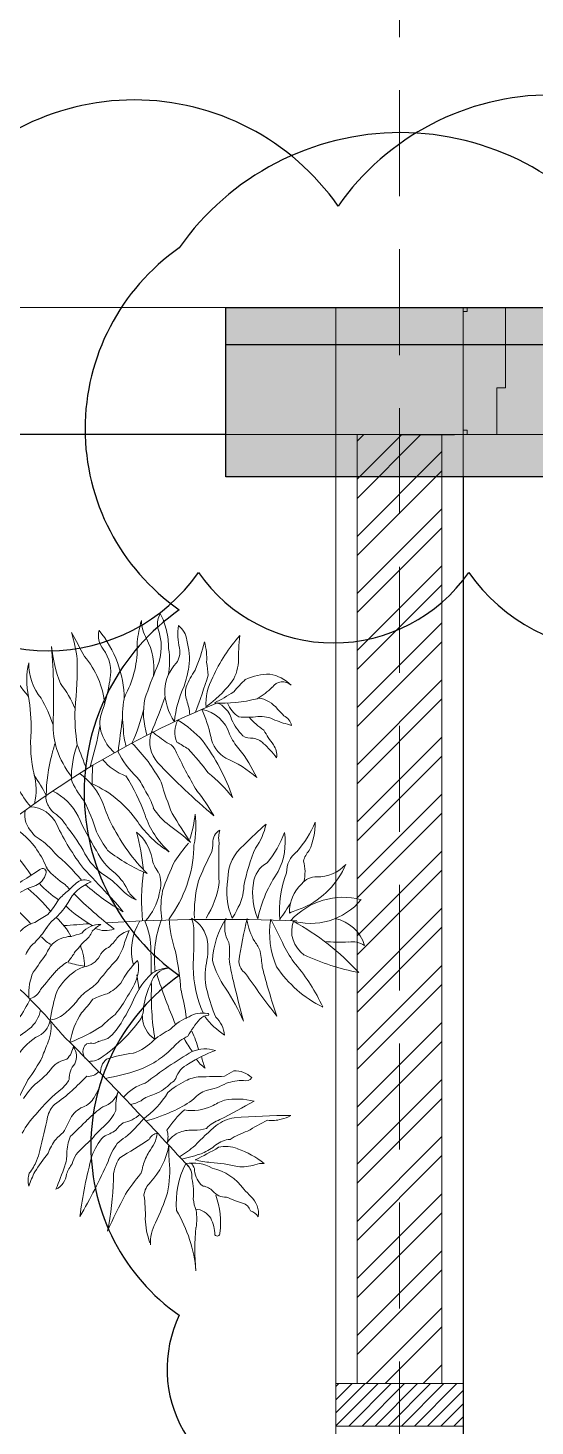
# Model space of a CAD drawing. Header units: millimetres. Extents: x -9564 to 494436, y -140371 to 4257.
# Drawn here: x 102018 to 102616, y -1272 to 378 of the extents above; entities that cross this region are included whole.
import ezdxf

# ---------------------------------------------------------------- set-up
doc = ezdxf.new("R2010")
doc.units = ezdxf.units.MM
doc.header["$MEASUREMENT"] = 0
doc.linetypes.add('HIDDEN2', pattern=[0.1875, 0.125, -0.0625])
doc.linetypes.add('SLD-Solid', pattern=[0])
for name, color, linetype, lineweight in [('28-Arsiran', 252, 'Continuous', 5), ('8', 8, 'Continuous', 5), ('AS', 8, 'HIDDEN2', 5), ('DINDING', 1, 'Continuous', 20), ('DOOR OPENING', 4, 'SLD-Solid', 5), ('HATCH', 8, 'Continuous', 13), ('KOL', 5, 'Continuous', 18)]:
    doc.layers.add(name, color=color, linetype=linetype, lineweight=lineweight)
doc.layers.add('WALL', color=90, linetype='Continuous')

# ---------------------------------------------------------------- blocks, each defined once
blk = doc.blocks.new('as2')
at = {"layer": 'AS'}
for p, q in [((250.8148, 142.1088), (250.8148, 163.539)), ((242.9446, 162.9775), (256.2148, 162.9775)), ((245.8048, 162.9775), (256.2148, 162.9775))]:
    blk.add_line(p, q, dxfattribs=at)
blk = doc.blocks.new('KOLOM PRAKTIS')
at = {"layer": 'HATCH'}
h = blk.add_hatch(color=256, dxfattribs=at)
h.dxf.hatch_style = 1
h.paths.add_polyline_path([(-75, 75), (-75, -75), (75, -75), (75, 75)])
at = {"layer": 'KOL'}
blk.add_lwpolyline([(-75, -75), (75, -75), (75, 75), (-75, 75)], close=True, dxfattribs=at)
blk = doc.blocks.new('KSK 3A')
at = {"layer": 'DOOR OPENING', "linetype": 'Continuous'}
blk.add_line((0, 0), (0, 150), dxfattribs=at)
blk.add_lwpolyline([(50, 95), (40, 95), (40, 150), (5, 150), (5, 145), (0, 145), (0, 5), (5, 5), (5, 0), (50, 0)], close=True, dxfattribs=at)
blk = doc.blocks.new('k4')
at = {"true_color": 0x636466}
h = blk.add_hatch(dxfattribs=at)
h.set_pattern_fill('ANGLE', color=251)
h.set_pattern_definition([(0, (0, 0), (0, 6.985), [5.08, -1.905]), (90, (0, 0), (-6.985, 4e-16), [5.08, -1.905])])
h.paths.add_polyline_path([(210.5582, -20.3924), (210.3582, -20.3924), (210.3582, -20.7924), (210.5582, -20.7924)])
h = blk.add_hatch(color=251, dxfattribs=at)
h.dxf.hatch_style = 1
h.paths.add_polyline_path([(210.5582, -20.5943), (210.3582, -20.5943), (210.3582, -20.7924), (210.5582, -20.7924)])
h.paths.add_polyline_path([(210.5582, -20.3924), (210.3582, -20.3924), (210.3582, -20.5943), (210.5582, -20.5943)])
for p, q in [((210.3582, -20.3924), (210.5582, -20.3924)), ((210.5582, -20.3924), (210.5582, -20.7924)), ((210.5582, -20.7924), (210.3582, -20.7924))]:
    blk.add_line(p, q)
blk.add_lwpolyline([(210.3582, -20.3924), (210.5582, -20.3924), (210.5582, -20.7924), (210.3582, -20.7924)], close=True)
blk = doc.blocks.new('KLR')
at = {"rotation": 270}
blk.add_blockref('k4', (326.8456, 399.2306), dxfattribs=at)
blk = doc.blocks.new('TREE03')
at = {"layer": 'HATCH'}
for p, q in [((39.09, 11.26), (39.09, 10.82)), ((34.96, 5.24), (34.9, 4.8)), ((31.59, -5.79), (31.87, -7.77))]:
    blk.add_line(p, q, dxfattribs=at)
for centre, radius, start, end in [((52.15, 35.46), 20.69, 164.9839, 172.9376), ((36.83, 40.85), 4.66, 180.3858, 211.5002), ((37.65, 40.21), 3.36, 153.4386, 184.7937), ((27.57, 37.81), 8.08, 12.1986, 28.9075), ((-73.95, -15.47), 111.29, 27.5936, 29.4451), ((5.24, 33.58), 18.6, 6.6414, 17.6978), ((29.35, 38.83), 2.83, 165.9659, 219.0879), ((15.34, 30.25), 14.58, 0.8605, 39.4266), ((27.83, 37.36), 6.95, 336.9004, 21.6117), ((27.07, 37.34), 8.67, 358.4928, 14.5448), ((46.43, 39.09), 9.45, 173.6608, 191.6644), ((35.33, 37.88), 2.83, 6.7088, 52.7732), ((60.1, 25.2), 20.23, 137.6599, 156.3007), ((69.97, 35.61), 25.03, 172.6151, 180.653), ((40.26, 39.57), 20.03, 186.2704, 200.6559), ((-66.5, 30.56), 87.12, 357.846, 4.4919), ((23.12, 34.04), 5.02, 348.6331, 36.6298), ((18.06, 37.32), 13.58, 334.8752, 2.862), ((25.43, 34.52), 8.38, 353.1575, 27.7091), ((27.06, 35.47), 8.83, 347.5721, 10.6909), ((34.57, 36.68), 2.66, 325.8422, 10.7826), ((29.92, 35.8), 8.57, 352.6488, 16.319), ((21.2, 42.36), 19.76, 335.8911, 347.2444), ((31.81, 35.76), 8.96, 357.2077, 14.5024), ((26.76, 32.96), 9.67, 166.3737, 192.9675), ((24.49, 35.11), 7.14, 179.0079, 219.4234), ((-26.9, 34.6), 50.63, 353.8916, 1.2871), ((16.07, 28.72), 11.33, 5.6723, 40.4977), ((40.57, 31.46), 5.32, 135.6206, 176.8871), ((5.78, 30.25), 35.34, 5.4395, 8.2439), ((39.84, 35.59), 5.1, 322.8277, 356.9877), ((30.88, 42.83), 18.12, 208.3465, 221.629), ((77.86, 15.55), 47.63, 156.3739, 161.6851), ((19.56, 37.94), 19.13, 342.4102, 350.2514), ((51.41, 26.42), 14.49, 147.0989, 156.9497), ((-46.61, 61.28), 91.84, 339.2503, 342.4593), ((47.82, 29.85), 7.15, 150.868, 183.9166), ((48.9, 26.72), 7.02, 88.6738, 115.3619), ((48.34, 28.86), 4.93, 44.1783, 81.5717), ((10.88, 24.09), 13.56, 22.1632, 38.3418), ((5.48, 36.33), 22.8, 339.7879, 351.7419), ((35.29, 28.98), 5.58, 152.4573, 168.3983), ((42.35, 31.54), 7.09, 178.34, 214.8193), ((50.94, 26.07), 14.49, 155.1181, 174.3411), ((41.1, 31.32), 3.12, 165.5814, 198.8231), ((31.17, 42.81), 16.38, 305.4615, 321.0134), ((26.04, 60.64), 34.48, 297.1534, 302.0101), ((56.2, 21.76), 15.3, 132.3502, 140.9106), ((41.72, 40.08), 11.13, 300.7395, 313.6387), ((50.75, 31.17), 1.59, 45.0257, 147.6567), ((87.29, -80.31), 119.16, 112.2314, 129.9934), ((-9.06, 26.51), 26.73, 359.4537, 9.2096), ((2.62, 21.12), 18.9, 18.3682, 30.0371), ((40.03, 28.28), 10.36, 169.8769, 190.1231), ((41.85, 28.63), 9.4, 168.4096, 198.0059), ((-56.9, 63.21), 97.72, 337.6172, 340.6297), ((31.58, 27.95), 6.97, 3.8985, 19.796), ((42.97, 46.87), 16.94, 265.9617, 285.1845), ((41.88, 28.52), 1.45, 38.1528, 93.9155), ((47.11, 31.44), 3.92, 202.6204, 237.1923), ((47.08, 26.88), 3.76, 36.8895, 82.4726), ((51.42, 28.45), 27.99, 178.4521, 188.1824), ((30.74, 27.29), 4.03, 163.1811, 199.9147), ((-324.91, 71.51), 357.25, 352.279, 352.9991), ((9.05, 34.82), 24.11, 335.1144, 346.1823), ((40.03, 26.11), 3.45, 152.5243, 202.1632), ((29.47, 15.39), 14.42, 41.8876, 58.6443), ((39.28, 24.5), 4.69, 16.6571, 79.7388), ((24.71, 21.99), 16.97, 12.1696, 24.8168), ((41.12, 27.08), 3.01, 13.132, 50.8706), ((51.84, 31.65), 8.71, 206.5046, 223.6257), ((46.12, 36.97), 8.9, 262.707, 278.8133), ((52.84, 33.52), 8.45, 220.0882, 237.5004), ((47.79, 24.05), 4.14, 61.7542, 94.2898), ((56.6, 45.75), 19.31, 249.2247, 256.0621), ((26.56, 5.62), 33.27, 42.9023, 44.9955), ((50.08, 26.54), 1.92, 14.08, 63.6481), ((35.13, 24.55), 17.53, 174.4287, 193.6455), ((30.79, 26.97), 10.23, 178.2104, 197.7264), ((-34.4, 38.73), 62.26, 343.974, 349.0239), ((33.07, 28.17), 6.52, 200.2796, 226.9777), ((35.56, 26.31), 5.74, 178.5314, 200.7309), ((37.35, 24.81), 4.06, 163.023, 221.2966), ((64.11, 65.6), 49.86, 232.1941, 235.0958), ((51.58, 29.5), 8.62, 205.1114, 220.3509), ((57.82, 31.15), 10.64, 206.5614, 218.9008), ((41.58, 18.09), 21.78, 162.4564, 166.654), ((36.05, 20.07), 13.09, 160.3717, 180.9071), ((-117.68, -31.49), 152.07, 20.2911, 21.5922), ((16.01, 9.51), 21.27, 28.0792, 45.4774), ((35.06, 23.07), 1.71, 22.2124, 72.2817), ((-709.97, -1215.66), 1447.93, 58.88143, 58.95057), ((11.86, -0.8), 36.21, 36.5481, 43.0393), ((18.41, 8.62), 27.27, 19.0683, 36.9599), ((45.47, 26.32), 4.24, 190.2076, 239.0322), ((30.65, 12.43), 18.39, 24.7837, 38.6554), ((46.71, 27.49), 2.19, 237.4362, 274.1167), ((46.64, 23.16), 2.16, 43.628, 83.7679), ((41.43, 16.63), 10.49, 35.6721, 49.7993), ((47.5, 23.07), 2.48, 352.6112, 34.3761), ((39.42, 17.75), 19.76, 164.2578, 179.8769), ((33.55, 28.28), 13.27, 199.4833, 217.0565), ((33, 27.63), 7.84, 220.8125, 248.3587), ((39.76, 28.84), 11.91, 205.8618, 226.8837), ((99.26, 83.48), 89.35, 223.3589, 229.9052), ((104.72, 56.37), 75.5, 205.6257, 210.173), ((37.65, 9.18), 14.64, 48.499, 67.3076), ((29.08, 25.93), 14.98, 197.4273, 219.9976), ((10.51, 18.54), 7.81, 346.4255, 15.9719), ((-5.49, 4.49), 28.45, 27.9076, 34.0417), ((18.33, 13.1), 9.53, 22.2289, 52.8821), ((46.11, 19.88), 20.41, 174.7504, 181.5909), ((12.17, 8.3), 21.61, 18.6182, 33.892), ((29.93, 6.5), 18.03, 37.7206, 52.2703), ((32.85, 23.94), 10.7, 201.8253, 219.6397), ((19.83, 6.24), 14.34, 34.2115, 65.7809), ((25.99, 15.45), 7.32, 22.7154, 39.785), ((82.56, 33.93), 49.91, 196.7801, 201.7943), ((21.93, 3.96), 22.72, 29.4534, 39.5552), ((21.17, 17.43), 1.56, 166.5908, 213.6859), ((22.59, 17.79), 2.98, 204.2897, 231.6142), ((17.26, 11.74), 7.38, 26.7053, 63.9473), ((3.08, 6.12), 24.18, 16.5324, 27.0642), ((41.53, 20.99), 15, 196.5849, 208.8375), ((25.88, 13.75), 8.23, 17.018, 33.4281), ((20.04, 15.24), 3.21, 169.6528, 226.1646), ((17.4, 12.32), 3.99, 24.2649, 87.9077), ((17.65, 10.97), 5.45, 29.0508, 55.4685), ((60.34, 31.5), 40.02, 204.2579, 211.6089), ((43.66, 18.99), 11.64, 199.0032, 227.6097), ((41.52, 21.09), 9.21, 212.3827, 232.0279), ((-189, -130.55), 268.37, 31.9891, 32.9451), ((20.27, 17.72), 19.14, 342.6987, 352.85), ((26.48, 13.81), 12.87, 348.5474, 6.8094), ((9.26, 4.19), 11.22, 36.9642, 61.7964), ((19.78, 14.13), 2.31, 211.4015, 242.8104), ((49.44, 27.25), 31.35, 205.0801, 217.4393), ((5.43, -0.24), 21.92, 28.1748, 39.197), ((40, 19.69), 15.28, 205.9855, 216.8655), ((51.96, 26.08), 26.6, 207.603, 224.2933), ((2.27, 5.07), 30.31, 5.5702, 15.1047), ((27.88, 8.49), 5.78, 10.0262, 50.8276), ((43.61, 22.73), 14.6, 215.24, 237.6886), ((23.9, -4), 21.47, 46.6968, 56.1461), ((43.48, 11.6), 1.91, 120.4728, 182.0455), ((45.63, 12.2), 3.29, 161.5643, 190.8072), ((80.92, -23.17), 49.28, 131.0054, 135.5894), ((40.41, 15.73), 8.35, 324.4559, 348.178), ((38.2, 17.6), 13.64, 320.5087, 339.9019), ((42.47, 11.66), 8.63, 333.3083, 8.3663), ((42.55, 19.32), 13.46, 318.3537, 338.0695), ((46.12, 14.17), 8.92, 335.9648, 0.767), ((-1.27, -4.92), 22.52, 33.0517, 45.7408), ((14.35, 5.33), 8.05, 37.0885, 57.0062), ((83.47, -24.96), 58.01, 141.0178, 143.9714), ((34.98, 11.75), 6.6, 347.0048, 358.1317), ((161.62, 8.97), 119.25, 178.7409, 181.2591), ((49.11, 6.92), 5.55, 127.7283, 181.3972), ((7.49, 3.17), 13.25, 23.2425, 35.9054), ((2.83, -11.18), 27.9, 39.6918, 49.9891), ((31.58, 13.78), 7.75, 208.2063, 234.8345), ((33.32, 13.93), 7.84, 205.7064, 234.1574), ((42.15, 29.14), 23.52, 232.3042, 246.8904), ((37.5, 10.25), 4, 191.004, 219.2276), ((22.05, 11.61), 17.06, 323.9126, 357.3457), ((65, -2.85), 26.99, 150.9206, 159.9431), ((68.97, 1.37), 23.75, 156.4337, 169.0019), ((54.64, 7.7), 3.36, 127.2336, 181.4824), ((56.61, 8.32), 3.23, 136.5693, 164.9309), ((279.73, -399.62), 484, 122.6189, 123.275), ((17.17, 8.24), 2.55, 295.8978, 342.8964), ((19.17, 7.7), 0.481, 333.9294, 134.9984), ((19.59, 8.26), 0.158, 335.0338, 61.8306), ((27.35, 14.36), 9.8, 219.0311, 237.8964), ((-53.84, -68.55), 109.69, 41.9811, 44.3924), ((20.86, -2.67), 11.89, 43.488, 58.2648), ((23.65, 2.13), 7.45, 24.0964, 46.9704), ((59.79, 3.85), 27.59, 171.9739, 185.3207), ((30.95, 6.16), 3.79, 339.9605, 24.4449), ((72.65, -7.87), 39.91, 154.7428, 160.8202), ((50.3, 5.92), 3.39, 117.6883, 174.7097), ((63.95, -1.89), 16.82, 144.9116, 168.1397), ((64.15, 2.62), 13.8, 158.7642, 184.9269), ((48.93, 7.73), 4.78, 344.5657, 17.3884), ((48.94, 13.03), 11, 294.743, 336.9478), ((55.47, 11.84), 4.75, 267.4107, 319.0432), ((22.14, -5.63), 12.21, 108.434, 122.8455), ((2.94, -11.61), 22.34, 39.3527, 50.1931), ((28.06, 14.6), 12.53, 222.1333, 237.0884), ((60.53, 42.02), 52.6, 223.1278, 224.0574), ((27.46, 1.22), 5.52, 109.9591, 153.4334), ((32.84, -4.96), 14.51, 127.6937, 134.9981), ((24.67, 5.02), 1.66, 56.9105, 115.1997), ((46.84, 31.47), 33.64, 229.0755, 239.4962), ((56.18, 2.28), 17.04, 166.0026, 182.1175), ((30.9, 7.9), 11.61, 327.5243, 352.3036), ((51.93, 5.09), 8.53, 168.5221, 203.7283), ((39.26, 6.05), 6.4, 328.572, 358.7546), ((55.35, 4.87), 8.54, 170.8105, 202.7844), ((56.79, 2.46), 5.12, 133.3852, 181.606), ((55.18, 4.63), 2.46, 88.085, 140.8608), ((67.82, 51.18), 71.03, 221.6322, 224.9958), ((11.46, 9.6), 11.24, 318.3646, 330.5565), ((13.01, 9.71), 11.26, 314.9981, 327.6786), ((30.9, -5.12), 13.33, 128.6218, 136.3953), ((60.53, 42.02), 52.6, 224.9575, 232.6199), ((13.85, -9.47), 19.91, 36.9335, 45.9049), ((33.48, 8.93), 5.26, 220.5553, 247.6167), ((34.04, 7.5), 4.28, 213.0197, 233.276), ((27.4, 6.24), 7.25, 317.1641, 349.0455), ((46, 2.98), 11.25, 170.6595, 187.4699), ((27.66, 17.77), 27.96, 324.396, 329.7845), ((58.73, -4.93), 9.32, 75.2125, 137.7089), ((54.41, 9.7), 8.74, 252.8706, 320.0508), ((1.83, 29.61), 32.86, 299.7432, 303.2619), ((33.15, 14.34), 15.54, 225.4381, 241.3857), ((40.39, 4.51), 4.69, 322.5232, 337.3792), ((58.65, -13.11), 16.94, 107.5248, 114.3225), ((19.34, -3.07), 4.32, 106.1922, 137.043), ((6.99, 8.93), 15.32, 316.6828, 325.9939), ((23.84, -2.18), 4.86, 126.1994, 148.5687), ((16.01, -4.19), 7.7, 26.2051, 50.149), ((42.46, -252.18), 253.67, 93.8718, 94.6298), ((26.66, -2.13), 2.94, 86.2142, 141.708), ((28.85, -3.03), 4.33, 117.5513, 137.053), ((27.46, 3.24), 3.23, 245.2886, 290.559), ((42.46, -252.18), 253.67, 87.6993, 93.374), ((31.58, -3.4), 3.57, 106.4508, 137.2007), ((39.99, -4.44), 10.42, 154.6524, 165.379), ((38.18, -2.57), 7.3, 148.1799, 195.4867), ((23.59, -2.55), 9.82, 359.4208, 23.0746), ((48.53, -3.71), 14.65, 159.1013, 185.9787), ((50.63, 2.16), 14.8, 182.3382, 199.3986), ((36.82, -1.93), 4.07, 7.0893, 61.4616), ((33.56, -0.15), 5.53, 357.581, 18.6666), ((53.05, -4.59), 11.55, 147.2023, 176.6409), ((47.51, 0.56), 4.38, 167.4444, 208.6401), ((101.55, -12.09), 57.12, 166.118, 171.9361), ((53.76, 2.6), 7.79, 188.6089, 211.1604), ((60.45, -0.28), 11.4, 171.0312, 203.0385), ((12.67, -18.87), 41.82, 23.802, 29.1495), ((55.75, -0.06), 3.8, 159.9256, 235.675), ((35.83, -28.39), 33.85, 42.528, 61.1237), ((56.64, -3.43), 5.13, 17.02, 78.383), ((20.44, -4.53), 3.74, 128.0593, 158.1973), ((21.75, 1.24), 3.38, 216.8715, 246.1861), ((23.88, -4.83), 4.59, 134.9978, 157.6185), ((23.07, -4.69), 3.94, 93.0644, 128.0452), ((21.16, 7.71), 8.63, 281.3092, 291.6975), ((67.14, -39.1), 56.81, 138.3646, 140.4291), ((23.16, 0.86), 2.7, 304.4595, 339.4427), ((23.82, 2.55), 6.23, 310.3049, 325.5471), ((22.08, 0.73), 8.23, 326.0827, 342.0297), ((-49.19, -0.47), 88.28, 357.1879, 0.0535), ((31.84, -2.45), 9.08, 345.7734, 6.4692), ((37.02, -2.79), 6.77, 352.3176, 10.6201), ((43.92, -4), 4.08, 17.8196, 39.0684), ((58.31, 17.54), 19.06, 263.8261, 273.4164), ((59.89, -4.6), 3.14, 58.1737, 98.05), ((-27.49, 29.08), 57.05, 322.7318, 325.6867), ((9.67, 5.98), 16.33, 321.9467, 326.9744), ((17.94, -4.62), 6.74, 359.7553, 23.0669), ((24.14, -1.85), 2.96, 285.997, 336.4704), ((28.72, -4.28), 2.25, 112.758, 146.3082), ((-8.7, -4.94), 42.17, 358.9239, 3.1223), ((-8.67, -11.75), 46.22, 4.8647, 11.2218), ((16.18, -8.07), 32.07, 5.8563, 9.5365), ((66.66, 6.18), 17.73, 207.4788, 216.6909), ((66.91, 25.73), 31.84, 245.2985, 258.8941), ((25.41, -8.43), 8.06, 158.4536, 181.8754), ((61.39, -41.48), 54.24, 138.0922, 141.5456), ((25.3, -9.2), 5.82, 118.494, 137.2522), ((28.44, -12.25), 8.54, 125.5977, 149.4881), ((25.91, 6.37), 11.09, 252.5638, 263.6602), ((25.68, -8.57), 3.95, 100.6109, 124.1127), ((47.7, -22.22), 26.27, 135.6721, 143.3184), ((39.84, -12.28), 11.69, 134.2901, 152.6486), ((28.15, -4.88), 3.66, 341.7288, 15.2561), ((35.71, -8.54), 3.62, 90.5457, 129.6423), ((36.09, -7.63), 2.74, 98.6302, 163.7378), ((54.36, -4.56), 15.38, 180.8681, 203.9679), ((49.09, -5.82), 8.53, 172.3491, 195.1547), ((53.14, -0.68), 12.06, 195.5622, 214.7584), ((65.34, -1.13), 21.77, 186.7665, 194.6043), ((47.22, -3.83), 2.24, 186.3405, 233.1515), ((131.4, 16.61), 86.03, 194.411, 198.899), ((62.86, 3.91), 15.53, 213.8622, 243.9161), ((34.17, -20.01), 24.03, 24.5287, 40.4887), ((-26.4, -53.01), 62.17, 39.3141, 49.2285), ((21.58, -2.35), 6.55, 302.8248, 320.4385), ((23.72, -1.46), 7.92, 300.0127, 316.501), ((23.45, -3.64), 8.51, 324.1846, 343.7388), ((41.96, -14.11), 11.96, 135.6578, 153.0589), ((43.43, -11.75), 11.11, 153.8846, 171.0621), ((66.67, -8.64), 33.19, 177.0845, 189.8003), ((113.81, 20.35), 83.78, 198.1388, 202.9749), ((228.08, 36.52), 188.79, 193.2085, 194.8652), ((133.3, 54.33), 106, 214.4402, 218.2159), ((-7.57, 3.65), 28.11, 327.0796, 333.4542), ((16.94, -6.84), 2.17, 287.0796, 335.375), ((42.96, -15.06), 23.02, 161.9132, 171.7369), ((28.01, -12.24), 5.24, 123.339, 146.6572), ((-0.02, 11.25), 32.82, 317.8137, 321.8706), ((28.94, -14.55), 6.36, 101.4154, 119.5762), ((15.79, -0.6), 16.62, 321.4475, 331.1572), ((15.86, -2.67), 16.57, 326.5584, 338.6831), ((3.33, -16.36), 35.11, 7.9075, 14.0547), ((58.84, -3.9), 18.45, 193.0103, 203.8611), ((19.23, -23.44), 28.79, 23.6168, 33.5046), ((14.85, -9.69), 4.12, 308.5151, 349.6135), ((19.63, -7.99), 3.8, 278.3426, 312.3955), ((11.61, 1.23), 16.02, 311.3459, 318.6503), ((32.86, -16.37), 10.22, 146.9344, 170.582), ((38.86, -24.26), 16.68, 127.115, 135.4984), ((29.92, -10.24), 2.55, 329.9707, 4.9701), ((40.19, -14.15), 3.32, 78.1509, 121.7019), ((40.9, -11.06), 0.158, 350.5364, 99.4625), ((17.19, -11.18), 3.05, 291.5142, 349.2382), ((15.51, -12.77), 4.78, 337.1212, 12.2727), ((13.72, 8.27), 24.69, 291.5174, 302.4193), ((23.74, -8.94), 6.6, 307.3648, 334.3435), ((17.06, -1.23), 18.25, 315.7494, 325.668), ((35.93, -11.24), 3.62, 179.2559, 237.1034), ((40.41, -16.86), 5.86, 109.571, 138.4688), ((57.07, -25.41), 22.06, 141.3407, 148.4687), ((41.27, -13.17), 2.09, 95.7107, 132.7456), ((49.06, -4.79), 10.74, 217.3679, 236.411), ((39.3, -14.13), 3.84, 5.9471, 46.1141), ((1.97, 7.07), 25.25, 297.6705, 307.71), ((22.47, -20.53), 7.73, 122.5986, 152.9559), ((36.21, -22.12), 17.93, 155.3217, 162.1747), ((-373.26, -408.59), 558.57, 42.5112, 44.9996), ((35.79, -39.18), 26.26, 107.8556, 112.1081), ((25.49, -13.18), 1.72, 284.0353, 309.0917), ((14.65, 1.17), 21.65, 305.2066, 315.6418), ((28.67, -9.33), 7.22, 289.7992, 315.8008), ((41.7, -24.26), 12.64, 116.6949, 128.4543), ((40.53, -18.74), 5.36, 114.9443, 140.5504), ((47.72, -9.12), 11.13, 207.3006, 217.3966), ((24.61, -19.87), 15.68, 15.7814, 25.04), ((20.04, -14.69), 3.22, 316.5858, 351.8573), ((21.4, -16.56), 2.23, 334.4866, 35.5817), ((25.7, -15.91), 1.24, 126.2498, 233.6182), ((25.54, -16.63), 1.82, 78.2987, 108.4338), ((25.3, -14.36), 2.83, 268.7789, 310.3627), ((32.55, -30.8), 14.75, 95.613, 109.6542), ((71.93, -71.46), 64.67, 120.7433, 127.3601), ((23.1, -1.55), 19.14, 306.3542, 313.9589), ((48.23, -32.79), 18.17, 110.3536, 122.7774), ((40.57, -20.06), 4.51, 72.7087, 112.0615), ((46.66, -15.28), 6.7, 190.8632, 204.7761), ((-6.24, -2.74), 28.93, 324.2929, 331.3123), ((11.91, -11.48), 10.74, 305.8363, 322.5952), ((22.97, -20.24), 3.38, 100.1249, 138.5916), ((25.38, -19.37), 2.71, 136.722, 184.3986), ((28.84, -18.51), 2.03, 127.8044, 188.7496), ((22.66, 8.82), 28.65, 279.596, 288.4353), ((26.7, -5.19), 14.1, 290.8339, 303.3111), ((39.68, -20.36), 3.12, 114.4444, 163.1849), ((43.7, -13.76), 5.34, 215.7551, 234.2475), ((42.51, -33.99), 29.06, 150.36, 157.3139), ((26.9, -28.89), 12.31, 135.0006, 146.4276), ((18.22, -16.99), 5.16, 313.5318, 329.889), ((-35.2, 41.03), 85.12, 313.1818, 315.0006), ((25.21, -17.38), 1.78, 262.8215, 319.434), ((20.49, -18.16), 6.61, 327.6809, 352.4357), ((34.23, -25.63), 5.77, 105.4607, 139.8391), ((31.96, -16.39), 5.48, 290.7421, 318.8146), ((42.31, -28.88), 10.1, 115.496, 131.1865), ((35.59, -18.85), 1.26, 293.0297, 330.9459), ((40.14, -23.76), 4.55, 92.9218, 118.4961), ((39.91, 65.99), 85.2, 270, 272.1619), ((38.95, -12.07), 9.13, 281.04, 298.9269), ((51.37, -31.52), 14.87, 118.2379, 123.6906), ((45.82, -28.09), 8.4, 91.4321, 106.9903), ((44.4, -21.77), 3.35, 46.7307, 91.1935), ((45.95, -18.92), 0.851, 245.9247, 330.9459), ((35.24, -37.89), 21.82, 128.1169, 140.8701), ((5.28, -0.9), 26.86, 305.1572, 311.4242), ((23.57, -20.63), 2.73, 295.5604, 336.9868), ((26.35, -20.4), 2.86, 285.4523, 344.4905), ((35.97, -23.24), 7.17, 163.1399, 183.1835), ((34.93, -25.9), 4.5, 103.2408, 128.2988), ((25.04, -14.76), 12.46, 306.0825, 328.4434), ((41.91, -24.6), 3.77, 108.8535, 138.4466), ((22.95, -25.15), 3.18, 133.8314, 168.0603), ((25.9, -26.45), 3.55, 109.0651, 145.3054), ((34.87, -34.33), 13.6, 124.7784, 135.8509), ((23.63, -21.39), 5.65, 312.0858, 336.5018), ((30.02, -18.57), 4.35, 279.4992, 299.2493), ((26.98, -2.98), 22.78, 284.7427, 294.9052), ((46.55, -33.43), 13.15, 131.4818, 146.8892), ((30.83, -11.42), 13.5, 295.1541, 307.7104), ((38.79, -17.09), 6.56, 261.7404, 293.7035), ((45.81, -30.32), 8.45, 108.5462, 121.2642), ((-2.09, 63.03), 98.55, 296.9105, 299.8765), ((44.78, -31.42), 9.27, 76.1151, 100.305), ((25.13, -31.02), 9.69, 134.6648, 152.9499), ((-40.24, -12.83), 61.19, 344.7625, 349.0196), ((-10.62, -8.49), 37.2, 330.9459, 334.6228), ((-60.19, 60.44), 120.62, 313.4728, 315.0006), ((35.59, -35.25), 12.66, 130.2369, 141.7063), ((32.93, -29.4), 5.19, 127.4059, 142.5952), ((28.85, -20.7), 4.67, 281.4319, 312.0317), ((19.6, -14.53), 16.41, 309.686, 321.7013), ((59.04, -46.64), 27.02, 129.0183, 137.1217), ((43.77, -28.73), 4.07, 107.9282, 137.891), ((45.3, -29.92), 5.39, 99.6994, 127.4059), ((51.74, -113.57), 89.26, 89.9312, 94.7245), ((67.57, -61.68), 41.3, 117.096, 121.2402), ((49.41, -20.95), 4.02, 260.7005, 286.9278), ((49.85, -20.98), 3.88, 280.7454, 300.9642), ((25.81, -31.43), 6.3, 140.9061, 160.0173), ((24.92, -30.75), 5.18, 125.7778, 140.5281), ((27.64, -29.17), 5.26, 156.8018, 181.1915), ((42.66, -46.47), 25.56, 131.7301, 138.271), ((33.76, -32.74), 8.67, 139.3993, 159.0763), ((23.2, -17.43), 10.45, 292.3444, 302.4717), ((32.93, -31.95), 5.57, 120.7505, 135.0006), ((-53.54, 104.89), 158.22, 301.5934, 303.2322), ((34.56, -28.18), 1.56, 99.2554, 152.5266), ((29.12, -25.83), 5.21, 321.1707, 350.9799), ((33.23, -27.08), 2.45, 339.3986, 19.9402), ((38.48, -29.73), 3.45, 110.0956, 148.844), ((38.67, -29.88), 3.65, 83.0469, 112.1427), ((39.17, -21.17), 5.08, 269.4267, 288.0856), ((44.05, -30.77), 3.32, 93.4683, 128.855), ((49.5, -36.42), 10.6, 108.4353, 122.2579), ((49.86, -52.85), 38.12, 141.8064, 146.3104), ((13.41, -27.94), 5.48, 335.005, 349.6953), ((17.45, -29.28), 4.93, 340.2708, 0), ((35.41, -32.79), 8, 143.2936, 162.4079), ((40.49, -33.35), 8.46, 149.8424, 163.3011), ((26.14, -26.44), 9.82, 317.2841, 349.4913), ((47.9, -28.96), 12.12, 176.564, 186.1154), ((28.62, -15.92), 16.27, 301.7955, 310.7164), ((32.19, -5.23), 25.36, 281.9901, 288.4353), ((26.91, -3.11), 29.7, 294.5201, 301.2754), ((37.45, -22.88), 6.97, 293.2908, 310.3651), ((43.3, -32.31), 3.94, 67.3652, 104.2648), ((40.68, -40.33), 12.36, 51.7629, 70.463), ((13.4, -28.41), 5.31, 319.0224, 339.6772), ((-31.6, -12.28), 56.85, 337.5247, 340.8315), ((28.94, -34.76), 7.17, 145.3054, 157.4747), ((27.51, -31.95), 4.64, 147.5293, 164.016), ((89.86, -46.52), 66.39, 165.2773, 172.2715), ((-37.35, -1.54), 71.23, 329.5971, 336.124), ((32.71, -32.44), 4.22, 142.7657, 184.0602), ((28.67, -30.47), 3.74, 335.7727, 353.1797), ((22.46, -31.62), 13.45, 347.6377, 5.8214), ((47.91, -35.76), 11.15, 152.6223, 185.364), ((38.93, -35.76), 5.2, 60.5933, 100.1185), ((36.56, -32.37), 2.27, 353.8846, 50.0952), ((36.82, -32.27), 2.54, 22.5723, 42.2991), ((42.49, -17.76), 12.79, 255.2983, 264.6854), ((40.15, -49.52), 19.06, 75.8217, 86.5372), ((39.92, -38.09), 7.04, 35.3978, 77.221), ((45.32, -24.73), 6.33, 265.4609, 286.5574), ((48.21, -33.93), 3.32, 87.8789, 109.183), ((20.95, -32.87), 3.67, 164.5781, 191.3311), ((51.61, -46.85), 36.74, 155.6597, 158.8391), ((19.93, -31.83), 2.39, 294.4867, 355.7637), ((-14.86, -31.15), 43.39, 348.8603, 357.8984), ((53.13, -49.88), 27.62, 139.6686, 146.5927), ((35.29, -35.13), 2.8, 133.6034, 173.2674), ((30.25, -34.54), 8.78, 355.1356, 12.6653), ((42.34, -31.24), 3.18, 180.9882, 222.1753), ((113.2, -78.2), 93.83, 152.3631, 155.6593), ((15.29, -37.36), 17.41, 358.2618, 8.471), ((1.63, -23.2), 35.8, 334.7993, 341.5986), ((40.87, -32.5), 1.24, 224.5538, 242.1257), ((39.92, -35.92), 2.36, 44.9908, 80.8462), ((43.2, -33.01), 2.04, 217.6826, 275.1298), ((31.38, -38.48), 11.21, 353.3676, 19.1591), ((62.2, -19.43), 22.04, 221.4231, 224.8806), ((45.3, -34.57), 6.34, 186.4353, 200.5557), ((39.13, -39.16), 2.54, 31.4182, 86.3015), ((48.87, -23.63), 12.66, 244.3284, 254.5087), ((45.06, -37.29), 1.52, 16.2599, 73.739), ((44.59, -37.21), 2.99, 351.5996, 48.3659), ((42.94, -37.56), 10.26, 181.8778, 199.8928), ((38.53, -40.97), 5.17, 150.6746, 184.0237), ((20.23, -46.5), 19.21, 5.2359, 30.3163), ((32.79, -37.92), 6.67, 350.3114, 9.6886), ((36.36, -40.23), 5.49, 2.206, 25.8659), ((45.93, -38.7), 1.93, 32.9047, 72.2835), ((67.86, -41.89), 28.65, 174.2895, 185.7105), ((42.15, -39.81), 0.365, 213.6896, 6.2774)]:
    blk.add_arc(centre, radius, start, end, dxfattribs=at)
blk = doc.blocks.new('*U39')
at = {"layer": 'HATCH', "xscale": 17.94037446682341, "yscale": 17.94037446682341, "zscale": 17.94037446682341}
blk.add_blockref('TREE03', (0, 0), dxfattribs=at)

msp = doc.modelspace()

# ---------------------------------------------------------------- hatches: boundary and pattern name
at = {"layer": '28-Arsiran'}
h = msp.add_hatch(dxfattribs=at)
h.set_pattern_fill('ANSI32', color=256, scale=4.999999)
h.set_pattern_definition([(45, (-238379.43, -162929.193), (-33.675954, 33.675954), []), (45, (-238356.98, -162929.193), (-33.675954, 33.675954), [])])
h.paths.add_polyline_path([(102506.2723, -3521.7068), (102406.2723, -3521.7068), (102406.2723, -4451.7067), (102506.2723, -4451.7067)])
h.paths.add_polyline_path([(102406.2724, -1221.7072), (102506.2724, -1221.7072), (102506.2725, -101.7073), (102406.2725, -101.7073)])
at = {"layer": 'DOOR OPENING', "linetype": 'Continuous', "transparency": 33554687}
h = msp.add_hatch(dxfattribs=at)
h.set_pattern_fill('ANSI31', color=256, scale=87.499984)
h.set_pattern_definition([(45, (839885.896, -172679.649), (-7.73397896, 7.73397896), [])])
h.paths.add_polyline_path([(102381.2724, -1271.7072), (102381.2724, -1221.7072), (102531.2724, -1221.7072), (102531.2724, -1271.7072)])
h = msp.add_hatch(dxfattribs=at)
h.set_pattern_fill('ANSI31', color=256, scale=87.499984)
h.set_pattern_definition([(45, (839885.896, -172679.649), (-7.73397896, 7.73397896), [])])
h.paths.add_polyline_path([(102381.2724, -1271.7072), (102381.2724, -1221.7072), (102531.2724, -1221.7072), (102531.2724, -1271.7072)])

# ---------------------------------------------------------------- linework, layer by layer
at = {"color": 1}
for points in [[(102888.0171, 167.8409, 0.52056705), (102383.8323, 167.8409, 0.52056705), (101902.52, 167.8409, 0.52056705), (101368.2777, 167.8409, 0.52056705), (100883.4645, 167.8409, 0.52056705), (100355.5822, 167.8409, 0.52056705), (99900.143, 167.8409, 0.52056705), (99577.0536, 167.8409, 0.52056705), (99045.1286, 167.8409, 0.52056705)], [(99227.9005, -264.6006, 0.52056705), (99690.3331, -264.6006, 0.52056705), (100142.6382, -264.6006, 0.52056705), (100488.9083, -264.6006, 0.52056705), (101025.1761, -264.6006, 0.52056705), (101485.5665, -264.6006, 0.52056705), (101864.2198, -264.6006, 0.52056705), (102218.9171, -264.6006, 0.52056705), (102537.9804, -264.6006, 0.52056705), (102890.4771, -264.6006, 0.52056705)]]:
    msp.add_lwpolyline(points, format="xyb", dxfattribs=at)
msp.add_lwpolyline([(102196.2874, 118.5594, 0.52056705), (102196.2874, -308.631, 0.52056705), (102196.2874, -740.0725, 0.52056705), (102196.2874, -1140.9814, 0.52056705), (102315.7694, -1351.7071, 0.52056705), (102750.4333, -1339.334, 0.52056705), (102750.4333, -985.8954, 0.52056705), (102750.4333, -625.7801, 0.52056705), (102750.4333, -270.0492, 0.52056705), (102718.5532, 118.5594, 0.52056705)], format="xyb", close=True, dxfattribs=at)
for points in [[(102251.2725, -101.7074), (99656.2713, -101.7074)], [(102531.2725, -151.7074), (102531.2725, -7001.7061)]]:
    msp.add_lwpolyline(points)
at = {"layer": '8'}
for p, q in [((102406.2725, -1221.7072), (102406.2725, -101.7073)), ((102506.2725, -1221.7072), (102506.2725, -101.7073))]:
    msp.add_line(p, q, dxfattribs=at)
at = {"layer": 'DINDING'}
for p, q in [((99536.2712, 48.2926), (102381.2725, 48.2926)), ((107131.2715, 48.2927), (102531.2725, 48.2927)), ((99536.2712, -101.7074), (102381.2725, -101.7074)), ((102531.2725, -101.7073), (106131.2716, -101.7074))]:
    msp.add_line(p, q, dxfattribs=at)
msp.add_lwpolyline([(102381.2723, -4451.7067), (102381.2725, -101.7073), (102531.2725, -101.7073), (102531.2723, -4451.7067)], close=True, dxfattribs=at)
at = {"layer": 'DOOR OPENING', "linetype": 'Continuous', "transparency": 33554687}
for p, q in [((102531.2724, -1971.7071), (102531.2724, -1221.7072)), ((102381.2724, -2021.7071), (102381.2724, -1271.7072))]:
    msp.add_line(p, q, dxfattribs=at)
msp.add_lwpolyline([(102381.2724, -1221.7072), (102381.2724, -1271.7072), (102531.2724, -1271.7072), (102531.2724, -1221.7072)], close=True, dxfattribs=at)
msp.add_lwpolyline([(102381.2724, -1221.7072), (102381.2724, -1271.7072), (102531.2724, -1271.7072), (102531.2724, -1221.7072)], close=True, dxfattribs=at)
at = {"layer": 'WALL', "transparency": 33554687}
for p, q in [((102456.2725, 48.2927), (102521.2723, 48.2927)), ((102456.2725, -101.7073), (102521.2723, -101.7073))]:
    msp.add_line(p, q, dxfattribs=at)

# ---------------------------------------------------------------- block references
for name, p, xscale, yscale, zscale in [('KLR', (-203801.8411, -188824.0661), 999.9998119083025, 999.9998119083025, 999.9998119083025), ('*U39', (101862.9934, -687.1973), 0.4999999059541513, 0.4999999059541513, 0.4999999059541513)]:
    msp.add_blockref(name, p, dxfattribs=dict(xscale=xscale, yscale=yscale, zscale=zscale))
at = {"layer": 'AS', "xscale": 999.9998119083025, "yscale": 999.9998119083025, "zscale": 999.9998119083025}
msp.add_blockref('as2', (-148358.4661, -162929.1929), dxfattribs=at)
at = {"layer": 'DOOR OPENING', "color": 8, "transparency": 33554687, "xscale": -1, "rotation": 180}
msp.add_blockref('KSK 3A', (102531.2725, 48.2904), dxfattribs=at)
at = {"layer": 'WALL', "transparency": 33554687}
msp.add_blockref('KOLOM PRAKTIS', (102456.2725, -26.7073), dxfattribs=at)

doc.saveas('drawing.dxf')
